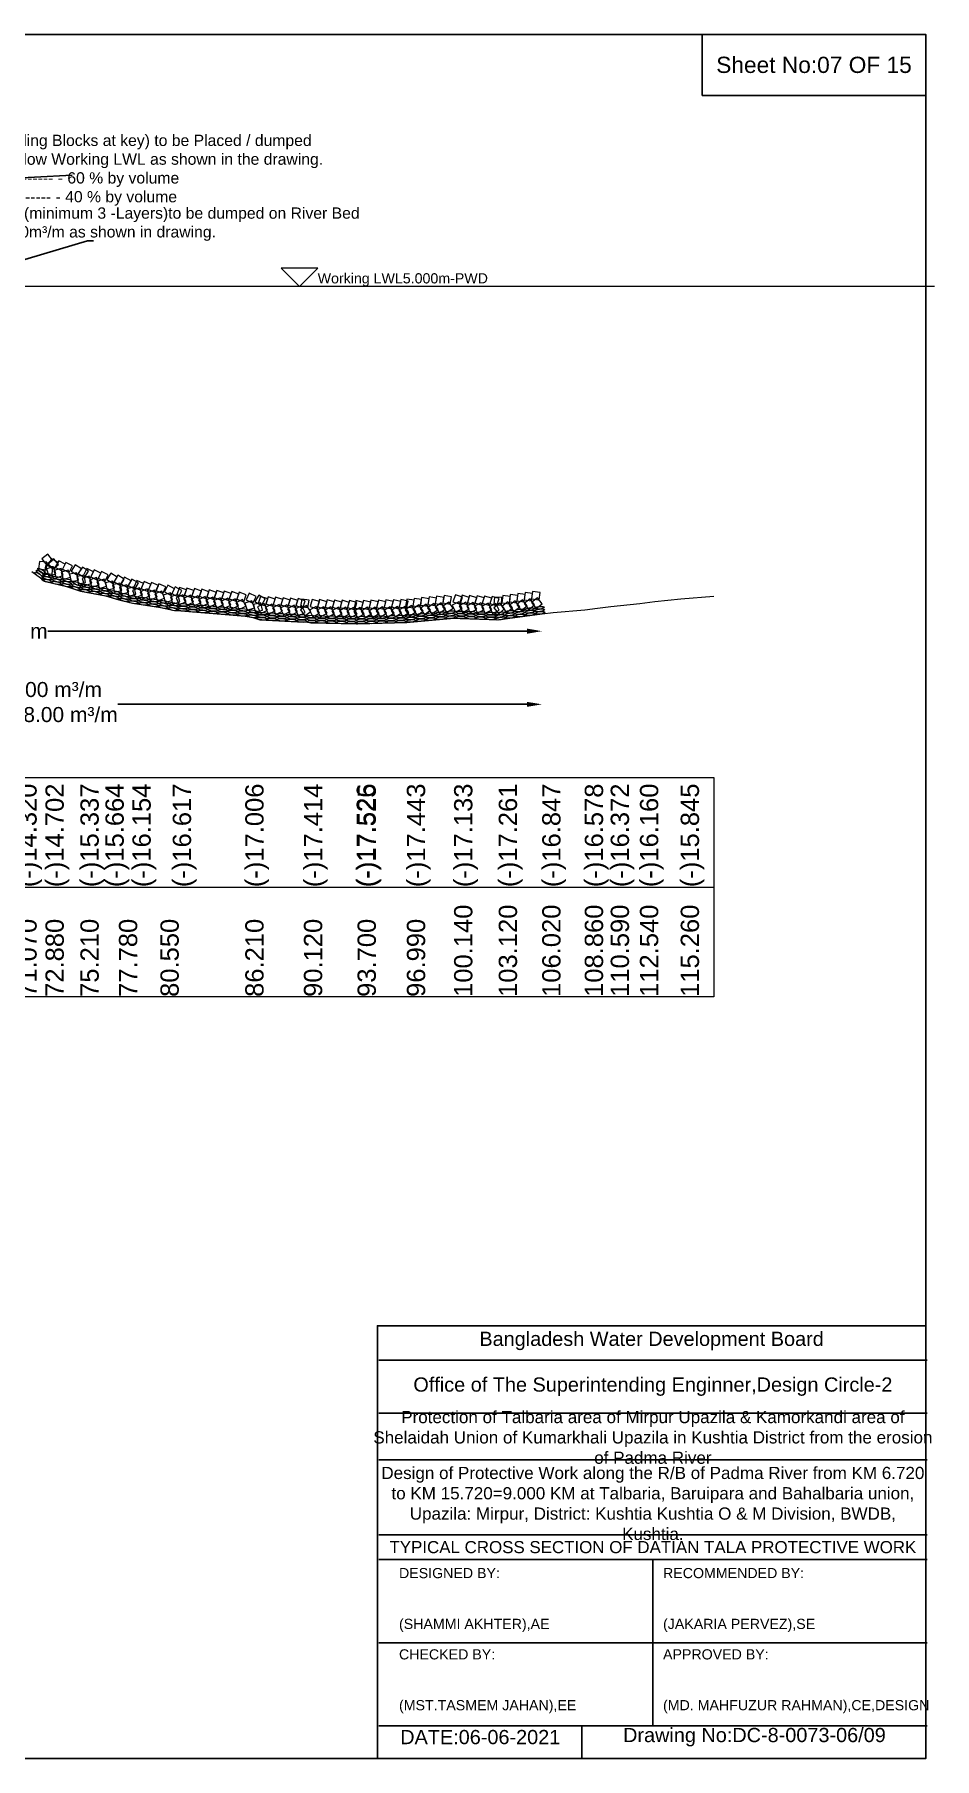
# Model space of a CAD drawing. Header units: inches. Extents: x -885 to 26362, y -28010 to 990.
# Drawn here: x 4501.7 to 4561.7, y -11628 to -11513.2 of the extents above; entities that cross this region are included whole.
import ezdxf

# ---------------------------------------------------------------- set-up
doc = ezdxf.new("R2010")
doc.units = ezdxf.units.IN
doc.header["$MEASUREMENT"] = 0
doc.header["$PDMODE"] = 3
for name, color, linetype, lineweight in [('Bed Level Divider', 7, 'Continuous', 9), ('Cross section Data Border', 7, 'Continuous', 9), ('Cross Section Labels', 7, 'Continuous', 9), ('Existing_Bed_Level for Xsection', 7, 'Continuous', 0), ('Long Section Labels', 7, 'Continuous', 9)]:
    doc.layers.add(name, color=color, linetype=linetype, lineweight=lineweight)
doc.styles.get("Standard").update_dxf_attribs({"font": 'arial.ttf'})
doc.dimstyles.new('Appron Lebeling Style', dxfattribs={"dimtxt": 50, "dimasz": 50, "dimexe": 0.18, "dimexo": 0.0625, "dimgap": 0.09, "dimtad": 0, "dimtih": 1, "dimtoh": 1, "dimdec": 4, "dimzin": 0, "dimdsep": 46, "dimtxsty": 'Standard', "dimcen": 0.09, "dimse1": 1, "dimse2": 1, "dimadec": 0, "dimazin": 0, "dimtfac": 1, "dimtdec": 4, "dimtofl": 0, "dimtmove": 0, "dimatfit": 3, "dimfxl": 1, "dimtolj": 1, "dimtzin": 0, "dimarcsym": 0})
doc.dimstyles.get("Standard").update_dxf_attribs({"dimtxt": 0.18, "dimasz": 0.18, "dimexe": 0.18, "dimexo": 0.0625, "dimgap": 0.09, "dimtad": 0, "dimtih": 1, "dimtoh": 1, "dimdec": 4, "dimzin": 0, "dimdsep": 46, "dimtxsty": 'Standard', "dimcen": 0.09, "dimadec": 0, "dimazin": 0, "dimtfac": 1, "dimtdec": 4, "dimtofl": 0, "dimtmove": 0, "dimatfit": 3, "dimfxl": 1, "dimtolj": 1, "dimtzin": 0, "dimarcsym": 0})

# ---------------------------------------------------------------- blocks, each defined once
blk = doc.blocks.new('*D9')
at = {"layer": 'Cross Section Labels', "color": 0, "lineweight": -2, "transparency": 16777216}
for p, q in [((4465.61, -11552.94), (4497.54, -11552.94)), ((4534.53, -11552.94), (4502.61, -11552.94))]:
    blk.add_line(p, q, dxfattribs=at)
at = {"layer": 'Cross Section Labels', "color": 0, "transparency": 16777216}
for points in [[(4465.61, -11552.77), (4465.61, -11553.11), (4464.61, -11552.94)], [(4534.53, -11552.77), (4534.53, -11553.11), (4535.53, -11552.94)]]:
    blk.add_solid(points, dxfattribs=at)
at = {"layer": 'Defpoints', "color": 0, "transparency": 16777216}
for p in [(4464.61, -11529.98), (4535.53, -11551.79), (4535.53, -11552.94)]:
    blk.add_point(p, dxfattribs=at)
at = {"layer": 'Cross Section Labels', "color": 0, "transparency": 16777216, "insert": (4500.07, -11552.94), "char_height": 1, "attachment_point": 5}
blk.add_mtext('\\A1;77.00 m', dxfattribs=at)
blk = doc.blocks.new('*D10')
at = {"layer": 'Cross Section Labels', "color": 0, "lineweight": -2, "transparency": 16777216}
for p, q in [((4465.61, -11557.81), (4492.87, -11557.81)), ((4534.53, -11557.81), (4507.27, -11557.81))]:
    blk.add_line(p, q, dxfattribs=at)
at = {"layer": 'Cross Section Labels', "color": 0, "transparency": 16777216}
for points in [[(4465.61, -11557.65), (4465.61, -11557.98), (4464.61, -11557.81)], [(4534.53, -11557.65), (4534.53, -11557.98), (4535.53, -11557.81)]]:
    blk.add_solid(points, dxfattribs=at)
at = {"layer": 'Defpoints', "color": 0, "transparency": 16777216}
for p in [(4464.61, -11529.98), (4535.53, -11551.79), (4535.53, -11557.81)]:
    blk.add_point(p, dxfattribs=at)
at = {"layer": 'Cross Section Labels', "color": 0, "transparency": 16777216, "insert": (4500.07, -11557.81), "char_height": 1, "attachment_point": 5}
blk.add_mtext('\\A1;Block @59.00 m³/m ^JGoo Bag @58.00 m³/m ', dxfattribs=at)

msp = doc.modelspace()

# ---------------------------------------------------------------- linework, layer by layer
for points in [[(4398.732641, -11513.206667), (4561.092641, -11513.206667), (4561.092641, -11628.011423), (4398.732641, -11628.011423)], [(4546.204766, -11513.206667), (4561.087766, -11513.206667), (4561.087766, -11517.265667), (4546.204766, -11517.265667)]]:
    msp.add_lwpolyline(points, close=True)
for points in [[(4524.561641, -11628.011423), (4524.561641, -11599.191182), (4561.092641, -11599.191182)], [(4524.648669, -11601.491282), (4561.179669, -11601.491282)], [(4524.648669, -11605.009082), (4561.179669, -11605.009082)], [(4524.648669, -11608.120982), (4561.179669, -11608.120982)], [(4524.648669, -11613.127082), (4561.179669, -11613.127082)], [(4524.648669, -11614.750682), (4561.179669, -11614.750682)], [(4542.914169, -11614.750682), (4542.914169, -11625.845282)], [(4524.648669, -11620.297982), (4561.179669, -11620.297982)], [(4524.648669, -11625.845282), (4561.179669, -11625.845282)], [(4538.178669, -11625.845282), (4538.178669, -11628.011423)]]:
    msp.add_lwpolyline(points)
at = {"layer": 'Bed Level Divider'}
msp.add_line((4546.985125, -11562.682987), (4546.985125, -11577.295387), dxfattribs=at)
at = {"layer": 'Cross section Data Border'}
for points in [[(4546.985125, -11577.295387), (4407.761101, -11577.295387), (4407.761101, -11562.682987), (4546.985125, -11562.682987)], [(4407.761101, -11569.989187), (4546.985125, -11569.989187)]]:
    msp.add_lwpolyline(points, dxfattribs=at)
at = {"layer": 'Cross Section Labels'}
msp.add_lwpolyline([(4519.365892, -11529.9864), (4520.583592, -11528.7687), (4518.148192, -11528.7687)], close=True, dxfattribs=at)
at = {"layer": 'Existing_Bed_Level for Xsection'}
for points in [[(4462.937199, -11529.975565), (4561.677204, -11529.975565)], [(4501.542616, -11548.968406), (4502.451264, -11549.636412), (4503.859169, -11549.965922), (4504.777802, -11550.270469), (4506.44532, -11550.596983), (4507.343982, -11550.851604), (4508.242645, -11551.086254), (4510.109866, -11551.36484), (4510.928648, -11551.548566), (4515.761456, -11551.936988), (4516.270698, -11552.03684), (4516.739999, -11552.17763), (4519.665645, -11552.344382), (4519.905289, -11552.319419), (4520.124962, -11552.37933), (4523.180415, -11552.456216), (4523.240325, -11552.455217), (4523.240325, -11552.455217), (4523.240325, -11552.455217), (4526.525436, -11552.373339), (4526.735124, -11552.340388), (4529.670756, -11552.0638), (4530.070161, -11552.092757), (4532.646327, -11552.191609), (4533.225465, -11552.088763), (4535.542018, -11551.778225), (4536.270933, -11551.701339), (4538.377798, -11551.509624), (4539.226535, -11551.412769), (4540.105227, -11551.303931), (4542.052329, -11551.092246), (4543.040858, -11550.973422), (4544.768287, -11550.777714), (4546.984988, -11550.61895)]]:
    msp.add_lwpolyline(points, dxfattribs=at)
at = {"layer": 'Long Section Labels'}
for points in [[(4502.915127, -11548.208666), (4502.603199, -11547.818848), (4502.213381, -11548.130777), (4502.52531, -11548.520595)], [(4503.28407, -11548.369821), (4502.844008, -11548.134019), (4502.608206, -11548.574082), (4503.048269, -11548.809884)], [(4503.317379, -11548.504387), (4503.00545, -11548.114569), (4502.615632, -11548.426498), (4502.927561, -11548.816316)], [(4502.544263, -11548.351516), (4502.048075, -11548.296242), (4501.992802, -11548.79243), (4502.48899, -11548.847704)], [(4502.946515, -11548.647237), (4502.450327, -11548.591964), (4502.395054, -11549.088151), (4502.891242, -11549.143425)], [(4502.999226, -11548.646967), (4502.52126, -11548.791211), (4502.665504, -11549.269177), (4503.14347, -11549.124933)], [(4503.485347, -11548.76074), (4503.007381, -11548.904984), (4503.151625, -11549.38295), (4503.629591, -11549.238706)], [(4503.770191, -11548.483594), (4503.330128, -11548.247792), (4503.094327, -11548.687855), (4503.534389, -11548.923657)], [(4503.971467, -11548.874513), (4503.493502, -11549.018757), (4503.637746, -11549.496723), (4504.115711, -11549.352479)], [(4504.256312, -11548.597367), (4503.816249, -11548.361565), (4503.580447, -11548.801628), (4504.02051, -11549.03743)], [(4504.544303, -11549.046211), (4504.055285, -11549.146807), (4504.155882, -11549.635824), (4504.644899, -11549.535228)], [(4504.852957, -11548.795854), (4504.435928, -11548.521365), (4504.161439, -11548.938394), (4504.578468, -11549.212883)], [(4505.018196, -11549.203317), (4504.529179, -11549.303913), (4504.629775, -11549.79293), (4505.118793, -11549.692334)], [(4505.326851, -11548.95296), (4504.909822, -11548.678471), (4504.635333, -11549.0955), (4505.052362, -11549.369989)], [(4505.369813, -11549.277538), (4504.897436, -11549.439147), (4505.059046, -11549.911524), (4505.531423, -11549.749914)], [(4505.644342, -11548.99017), (4505.195958, -11548.770603), (4504.976391, -11549.218987), (4505.424775, -11549.438554)], [(4506.134294, -11549.086107), (4505.685911, -11548.86654), (4505.466344, -11549.314923), (4505.914727, -11549.53449)], [(4506.624247, -11549.182044), (4506.175863, -11548.962477), (4505.956296, -11549.41086), (4506.40468, -11549.630427)], [(4507.221897, -11549.337798), (4506.793192, -11549.081928), (4506.537322, -11549.510632), (4506.966026, -11549.766503)], [(4507.702245, -11549.473897), (4507.273541, -11549.218026), (4507.01767, -11549.646731), (4507.446375, -11549.902602)], [(4508.156484, -11549.592918), (4507.722577, -11549.345971), (4507.47563, -11549.779877), (4507.909536, -11550.026825)], [(4505.859766, -11549.373475), (4505.387389, -11549.535084), (4505.548999, -11550.007461), (4506.021375, -11549.845851)], [(4506.349718, -11549.469411), (4505.877342, -11549.631021), (4506.038951, -11550.103398), (4506.511328, -11549.941788)], [(4506.924559, -11549.601496), (4506.440443, -11549.723515), (4506.562462, -11550.207632), (4507.046578, -11550.085612)], [(4507.404908, -11549.737595), (4506.920791, -11549.859614), (4507.04281, -11550.343731), (4507.526927, -11550.221711)], [(4507.864665, -11549.862711), (4507.383176, -11549.994719), (4507.515184, -11550.476208), (4507.996673, -11550.344199)], [(4508.347726, -11549.988843), (4507.866237, -11550.120852), (4507.998245, -11550.60234), (4508.479734, -11550.470332)], [(4508.639545, -11549.719051), (4508.205639, -11549.472104), (4507.958691, -11549.90601), (4508.392598, -11550.152957)], [(4508.722112, -11550.057657), (4508.25753, -11550.240472), (4508.440345, -11550.705054), (4508.904927, -11550.522238)], [(4508.983359, -11549.758163), (4508.525501, -11549.559106), (4508.326444, -11550.016964), (4508.784302, -11550.216021)], [(4509.215903, -11550.131329), (4508.751321, -11550.314145), (4508.934137, -11550.778726), (4509.398718, -11550.595911)], [(4509.47715, -11549.831836), (4509.019292, -11549.632779), (4508.820235, -11550.090637), (4509.278093, -11550.289694)], [(4509.709695, -11550.205002), (4509.245113, -11550.387817), (4509.427928, -11550.852399), (4509.89251, -11550.669584)], [(4509.970941, -11549.905508), (4509.513083, -11549.706452), (4509.314026, -11550.16431), (4509.771884, -11550.363366)], [(4510.203486, -11550.278675), (4509.738904, -11550.46149), (4509.921719, -11550.926071), (4510.386301, -11550.743256)], [(4510.464733, -11549.979181), (4510.006875, -11549.780124), (4509.807818, -11550.237982), (4510.265676, -11550.437039)], [(4510.770062, -11550.397663), (4510.293439, -11550.546284), (4510.44206, -11551.022907), (4510.918683, -11550.874286)], [(4511.052353, -11550.117916), (4510.610146, -11549.88616), (4510.37839, -11550.328367), (4510.820596, -11550.560123)], [(4511.539496, -11550.227227), (4511.09729, -11549.99547), (4510.865533, -11550.437677), (4511.30774, -11550.669433)], [(4511.844381, -11550.194824), (4511.374072, -11550.027293), (4511.206541, -11550.497603), (4511.67685, -11550.665133)], [(4512.342033, -11550.234821), (4511.871724, -11550.067291), (4511.704193, -11550.5376), (4512.174503, -11550.705131)], [(4512.839686, -11550.274818), (4512.369376, -11550.107288), (4512.201845, -11550.577597), (4512.672155, -11550.745128)], [(4513.337338, -11550.314816), (4512.867028, -11550.147285), (4512.699498, -11550.617595), (4513.169807, -11550.785125)], [(4513.83499, -11550.354813), (4513.364681, -11550.187282), (4513.19715, -11550.657592), (4513.66746, -11550.825123)], [(4514.332642, -11550.39481), (4513.862333, -11550.22728), (4513.694802, -11550.697589), (4514.165112, -11550.86512)], [(4514.830295, -11550.434808), (4514.359985, -11550.267277), (4514.192455, -11550.737586), (4514.662764, -11550.905117)], [(4515.327947, -11550.474805), (4514.857637, -11550.307274), (4514.690107, -11550.777584), (4515.160416, -11550.945114)], [(4515.825599, -11550.514802), (4515.35529, -11550.347271), (4515.187759, -11550.817581), (4515.658069, -11550.985112)], [(4516.477422, -11550.627325), (4516.029095, -11550.407641), (4515.809412, -11550.855968), (4516.257738, -11551.075652)], [(4533.910576, -11550.561404), (4533.41545, -11550.497305), (4533.351352, -11550.992431), (4533.846477, -11551.056529)], [(4534.405406, -11550.495071), (4533.910281, -11550.430973), (4533.846183, -11550.926098), (4534.341308, -11550.990196)], [(4534.900237, -11550.428738), (4534.405112, -11550.36464), (4534.341014, -11550.859765), (4534.836139, -11550.923863)], [(4535.395068, -11550.362405), (4534.899943, -11550.298307), (4534.835844, -11550.793432), (4535.33097, -11550.85753)], [(4511.257206, -11550.506973), (4510.780583, -11550.655594), (4510.929204, -11551.132217), (4511.405827, -11550.983596)], [(4511.604058, -11550.511354), (4511.152952, -11550.725271), (4511.366869, -11551.176378), (4511.817976, -11550.96246)], [(4512.10171, -11550.551351), (4511.650604, -11550.765268), (4511.864522, -11551.216375), (4512.315628, -11551.002457)], [(4512.599363, -11550.591348), (4512.148256, -11550.805266), (4512.362174, -11551.256372), (4512.81328, -11551.042455)], [(4513.097015, -11550.631346), (4512.645909, -11550.845263), (4512.859826, -11551.296369), (4513.310932, -11551.082452)], [(4513.594667, -11550.671343), (4513.143561, -11550.88526), (4513.357478, -11551.336367), (4513.808585, -11551.122449)], [(4514.092319, -11550.71134), (4513.641213, -11550.925258), (4513.855131, -11551.376364), (4514.306237, -11551.162446)], [(4514.589972, -11550.751337), (4514.138865, -11550.965255), (4514.352783, -11551.416361), (4514.803889, -11551.202444)], [(4515.087624, -11550.791335), (4514.636518, -11551.005252), (4514.850435, -11551.456358), (4515.301541, -11551.242441)], [(4515.585276, -11550.831332), (4515.13417, -11551.045249), (4515.348087, -11551.496356), (4515.799194, -11551.282438)], [(4516.202819, -11550.914621), (4515.7304, -11551.076108), (4515.891887, -11551.548527), (4516.364306, -11551.38704)], [(4516.792122, -11551.056861), (4516.306189, -11551.171431), (4516.420758, -11551.657364), (4516.906692, -11551.542795)], [(4517.093475, -11550.797762), (4516.668751, -11550.535337), (4516.406326, -11550.960061), (4516.83105, -11551.222486)], [(4517.025946, -11551.104196), (4516.579938, -11551.32855), (4516.804291, -11551.774558), (4517.250299, -11551.550204)], [(4517.25884, -11550.782162), (4516.784761, -11550.625617), (4516.628216, -11551.099696), (4517.102296, -11551.256241)], [(4517.524394, -11551.132606), (4517.078386, -11551.356959), (4517.302739, -11551.802967), (4517.748747, -11551.578614)], [(4517.757288, -11550.810571), (4517.283209, -11550.654027), (4517.126664, -11551.128106), (4517.600744, -11551.284651)], [(4518.022842, -11551.161016), (4517.576834, -11551.385369), (4517.801187, -11551.831377), (4518.247195, -11551.607024)], [(4518.255736, -11550.838981), (4517.781657, -11550.682437), (4517.625112, -11551.156516), (4518.099192, -11551.313061)], [(4518.52129, -11551.189426), (4518.075282, -11551.413779), (4518.299635, -11551.859787), (4518.745643, -11551.635434)], [(4518.754184, -11550.867391), (4518.280105, -11550.710846), (4518.12356, -11551.184926), (4518.59764, -11551.341471)], [(4519.019738, -11551.217836), (4518.57373, -11551.442189), (4518.798083, -11551.888197), (4519.244091, -11551.663844)], [(4519.252632, -11550.895801), (4518.778553, -11550.739256), (4518.622008, -11551.213336), (4519.096088, -11551.36988)], [(4519.518186, -11551.246245), (4519.072178, -11551.470599), (4519.296531, -11551.916607), (4519.742539, -11551.692253)], [(4519.75108, -11550.924211), (4519.277001, -11550.767666), (4519.120456, -11551.241745), (4519.594536, -11551.39829)], [(4519.839016, -11551.232447), (4519.434661, -11551.525286), (4519.727501, -11551.929641), (4520.131855, -11551.636802)], [(4520.017372, -11550.877291), (4519.52435, -11550.798634), (4519.445693, -11551.291656), (4519.938715, -11551.370313)], [(4520.47202, -11551.299773), (4520.033365, -11551.538183), (4520.271776, -11551.976838), (4520.71043, -11551.738427)], [(4520.694566, -11550.970501), (4520.215752, -11550.829098), (4520.074348, -11551.307911), (4520.553162, -11551.449315)], [(4520.971119, -11551.312332), (4520.532464, -11551.550742), (4520.770875, -11551.989397), (4521.209529, -11551.750986)], [(4521.193665, -11550.98306), (4520.714851, -11550.841657), (4520.573447, -11551.32047), (4521.052261, -11551.461874)], [(4521.470218, -11551.324891), (4521.031563, -11551.563301), (4521.269974, -11552.001956), (4521.708629, -11551.763545)], [(4521.692764, -11550.995619), (4521.21395, -11550.854216), (4521.072546, -11551.333029), (4521.55136, -11551.474433)], [(4521.969317, -11551.33745), (4521.530662, -11551.57586), (4521.769073, -11552.014515), (4522.207728, -11551.776104)], [(4522.191863, -11551.008178), (4521.713049, -11550.866775), (4521.571645, -11551.345588), (4522.050459, -11551.486992)], [(4522.468416, -11551.350009), (4522.029761, -11551.588419), (4522.268172, -11552.027074), (4522.706827, -11551.788663)], [(4522.690962, -11551.020737), (4522.212148, -11550.879334), (4522.070744, -11551.358147), (4522.549558, -11551.499551)], [(4522.967515, -11551.362568), (4522.52886, -11551.600978), (4522.767271, -11552.039633), (4523.205926, -11551.801222)], [(4523.190061, -11551.033296), (4522.711247, -11550.891893), (4522.569843, -11551.370706), (4523.048657, -11551.51211)], [(4523.411556, -11551.362672), (4522.985385, -11551.622741), (4523.245454, -11552.048912), (4523.671625, -11551.788843)], [(4523.617341, -11551.022674), (4523.132049, -11550.905415), (4523.01479, -11551.390707), (4523.500082, -11551.507965)], [(4523.910658, -11551.350232), (4523.484487, -11551.610301), (4523.744556, -11552.036472), (4524.170727, -11551.776403)], [(4524.116443, -11551.010234), (4523.631151, -11550.892975), (4523.513892, -11551.378267), (4523.999184, -11551.495526)], [(4524.40976, -11551.337793), (4523.983589, -11551.597862), (4524.243658, -11552.024033), (4524.669829, -11551.763964)], [(4524.615545, -11550.997794), (4524.130253, -11550.880536), (4524.012994, -11551.365827), (4524.498286, -11551.483086)], [(4524.908862, -11551.325353), (4524.482691, -11551.585422), (4524.74276, -11552.011593), (4525.168931, -11551.751524)], [(4525.114647, -11550.985355), (4524.629355, -11550.868096), (4524.512096, -11551.353388), (4524.997388, -11551.470646)], [(4525.407964, -11551.312914), (4524.981793, -11551.572983), (4525.241862, -11551.999154), (4525.668033, -11551.739085)], [(4525.613749, -11550.972915), (4525.128457, -11550.855656), (4525.011198, -11551.340948), (4525.49649, -11551.458207)], [(4525.907066, -11551.300474), (4525.480895, -11551.560543), (4525.740964, -11551.986714), (4526.167135, -11551.726645)], [(4526.112851, -11550.960475), (4525.627559, -11550.843217), (4525.5103, -11551.328508), (4525.995592, -11551.445767)], [(4526.406168, -11551.288034), (4525.979997, -11551.548103), (4526.240066, -11551.974274), (4526.666237, -11551.714205)], [(4526.611953, -11550.948036), (4526.126661, -11550.830777), (4526.009402, -11551.316069), (4526.494694, -11551.433327)], [(4526.826202, -11551.23901), (4526.418982, -11551.527851), (4526.707823, -11551.935071), (4527.115043, -11551.64623)], [(4527.008048, -11550.885629), (4526.515825, -11550.802118), (4526.432314, -11551.294341), (4526.924537, -11551.377852)], [(4527.323258, -11551.192179), (4526.916038, -11551.48102), (4527.204879, -11551.88824), (4527.612099, -11551.599399)], [(4527.505104, -11550.838797), (4527.012881, -11550.755287), (4526.92937, -11551.24751), (4527.421593, -11551.33102)], [(4527.820313, -11551.145347), (4527.413093, -11551.434188), (4527.701935, -11551.841409), (4528.109155, -11551.552567)], [(4528.002159, -11550.791966), (4527.509936, -11550.708455), (4527.426426, -11551.200678), (4527.918649, -11551.284189)], [(4528.317369, -11551.098516), (4527.910149, -11551.387357), (4528.19899, -11551.794577), (4528.60621, -11551.505736)], [(4528.499215, -11550.745134), (4528.006992, -11550.661624), (4527.923481, -11551.153847), (4528.415705, -11551.237357)], [(4528.814425, -11551.051684), (4528.407205, -11551.340525), (4528.696046, -11551.747746), (4529.103266, -11551.458904)], [(4528.996271, -11550.698303), (4528.504048, -11550.614792), (4528.420537, -11551.107015), (4528.91276, -11551.190526)], [(4529.311481, -11551.004853), (4528.90426, -11551.293694), (4529.193102, -11551.700914), (4529.600322, -11551.412073)], [(4529.493326, -11550.651472), (4529.001103, -11550.567961), (4528.917593, -11551.060184), (4529.409816, -11551.143695)], [(4529.991663, -11550.99623), (4529.542244, -11551.213671), (4529.759685, -11551.663089), (4530.209104, -11551.445648)], [(4530.229501, -11550.677829), (4529.757895, -11550.513984), (4529.59405, -11550.98559), (4530.065656, -11551.149435)], [(4530.452897, -11551.018689), (4530.011135, -11551.251291), (4530.243737, -11551.693053), (4530.685499, -11551.460452)], [(4530.679768, -11550.692383), (4530.202862, -11550.544674), (4530.055153, -11551.02158), (4530.532059, -11551.169289)], [(4530.951787, -11551.037833), (4530.510025, -11551.270434), (4530.742626, -11551.712197), (4531.184389, -11551.479595)], [(4531.178658, -11550.711526), (4530.701752, -11550.563817), (4530.554043, -11551.040723), (4531.030949, -11551.188432)], [(4531.450677, -11551.056976), (4531.008915, -11551.289578), (4531.241516, -11551.73134), (4531.683279, -11551.498738)], [(4531.677548, -11550.73067), (4531.200641, -11550.582961), (4531.052932, -11551.059867), (4531.529839, -11551.207576)], [(4531.949567, -11551.076119), (4531.507804, -11551.308721), (4531.740406, -11551.750484), (4532.182168, -11551.517882)], [(4532.176437, -11550.749813), (4531.699531, -11550.602104), (4531.551822, -11551.07901), (4532.028728, -11551.226719)], [(4532.448457, -11551.095263), (4532.006694, -11551.327865), (4532.239296, -11551.769627), (4532.681058, -11551.537025)], [(4532.675327, -11550.768957), (4532.198421, -11550.621247), (4532.050712, -11551.098154), (4532.527618, -11551.245863)], [(4532.861433, -11550.708284), (4532.364031, -11550.665278), (4532.321026, -11551.16268), (4532.818427, -11551.205685)], [(4532.709074, -11551.075344), (4532.326821, -11551.396498), (4532.647975, -11551.778751), (4533.030228, -11551.457597)], [(4533.24793, -11550.987993), (4532.852378, -11551.292617), (4533.157002, -11551.688169), (4533.552554, -11551.383545)], [(4533.415745, -11550.627737), (4532.92062, -11550.563638), (4532.856521, -11551.058764), (4533.351646, -11551.122862)], [(4533.74276, -11550.92166), (4533.347208, -11551.226284), (4533.651833, -11551.621836), (4534.047385, -11551.317212)], [(4534.237591, -11550.855327), (4533.842039, -11551.159951), (4534.146664, -11551.555503), (4534.542216, -11551.250879)], [(4534.732422, -11550.788994), (4534.33687, -11551.093618), (4534.641495, -11551.48917), (4535.037047, -11551.184546)], [(4535.227253, -11550.722661), (4534.831701, -11551.027286), (4535.136325, -11551.422838), (4535.531877, -11551.118213)]]:
    msp.add_lwpolyline(points, close=True, dxfattribs=at)
for centre, major_axis in [((4502.015085, -11549.222182), (0.267739, -0.196832)), ((4502.11563, -11549.085417), (0.267739, -0.196832)), ((4502.216175, -11548.948651), (0.267739, -0.196832)), ((4502.568507, -11549.414194), (0.323562, -0.075727)), ((4502.60719, -11549.248913), (0.323562, -0.075727)), ((4503.254314, -11549.400367), (0.323562, -0.075727)), ((4502.529824, -11549.579475), (0.323562, -0.075727)), ((4503.176948, -11549.730929), (0.323562, -0.075727)), ((4503.215631, -11549.565648), (0.323562, -0.075727)), ((4503.824072, -11549.882384), (0.323562, -0.075727)), ((4503.862755, -11549.717103), (0.323562, -0.075727)), ((4503.901438, -11549.551822), (0.323562, -0.075727)), ((4504.463659, -11550.088737), (0.315424, -0.10457)), ((4504.517075, -11549.927613), (0.315424, -0.10457)), ((4504.570491, -11549.76649), (0.315424, -0.10457)), ((4505.09393, -11550.257732), (0.326113, -0.063856)), ((4505.126548, -11550.091148), (0.326113, -0.063856)), ((4505.159167, -11549.924565), (0.326113, -0.063856)), ((4505.746155, -11550.385444), (0.326113, -0.063856)), ((4505.778773, -11550.21886), (0.326113, -0.063856)), ((4505.811392, -11550.052276), (0.326113, -0.063856)), ((4506.39838, -11550.513155), (0.326113, -0.063856)), ((4506.430998, -11550.346571), (0.326113, -0.063856)), ((4506.463617, -11550.179987), (0.326113, -0.063856)), ((4507.092163, -11550.527448), (0.31972, -0.090587)), ((4507.138437, -11550.364129), (0.31972, -0.090587)), ((4507.771202, -11550.536399), (0.321526, -0.083954)), ((4507.04589, -11550.690766), (0.31972, -0.090587)), ((4507.685432, -11550.86488), (0.321526, -0.083954)), ((4507.728317, -11550.70064), (0.321526, -0.083954)), ((4508.320992, -11551.023986), (0.328668, -0.049036)), ((4508.346041, -11550.856097), (0.328668, -0.049036)), ((4508.371089, -11550.688208), (0.328668, -0.049036)), ((4508.978327, -11551.122059), (0.328668, -0.049036)), ((4509.003376, -11550.95417), (0.328668, -0.049036)), ((4509.028424, -11550.786281), (0.328668, -0.049036)), ((4509.635662, -11551.220132), (0.328668, -0.049036)), ((4509.660711, -11551.052243), (0.328668, -0.049036)), ((4509.68576, -11550.884354), (0.328668, -0.049036)), ((4510.296761, -11551.331638), (0.324243, -0.072757)), ((4510.333926, -11551.166009), (0.324243, -0.072757)), ((4510.371092, -11551.00038), (0.324243, -0.072757)), ((4510.945246, -11551.477152), (0.324243, -0.072757)), ((4510.982412, -11551.311523), (0.324243, -0.072757)), ((4511.019577, -11551.145894), (0.324243, -0.072757)), ((4511.595892, -11551.528911), (0.331237, -0.026622)), ((4511.609491, -11551.35971), (0.331237, -0.026622)), ((4511.62309, -11551.190508), (0.331237, -0.026622)), ((4512.258366, -11551.582156), (0.331237, -0.026622)), ((4512.271966, -11551.412954), (0.331237, -0.026622)), ((4512.285565, -11551.243752), (0.331237, -0.026622)), ((4512.920841, -11551.6354), (0.331237, -0.026622)), ((4512.93444, -11551.466198), (0.331237, -0.026622)), ((4512.948039, -11551.296996), (0.331237, -0.026622)), ((4513.583316, -11551.688644), (0.331237, -0.026622)), ((4513.596915, -11551.519443), (0.331237, -0.026622)), ((4513.610514, -11551.350241), (0.331237, -0.026622)), ((4514.245791, -11551.741889), (0.331237, -0.026622)), ((4514.25939, -11551.572687), (0.331237, -0.026622)), ((4514.272989, -11551.403485), (0.331237, -0.026622)), ((4514.921864, -11551.625931), (0.331237, -0.026622)), ((4514.935463, -11551.45673), (0.331237, -0.026622)), ((4515.584339, -11551.679176), (0.331237, -0.026622)), ((4515.597938, -11551.509974), (0.331237, -0.026622)), ((4516.300855, -11551.622152), (0.326096, -0.06394)), ((4528.757584, -11551.735477), (0.33084, 0.031171)), ((4529.419265, -11551.673135), (0.33084, 0.031171)), ((4530.13793, -11551.682547), (0.332061, -0.012742)), ((4530.802053, -11551.70803), (0.332061, -0.012742)), ((4531.466175, -11551.733514), (0.332061, -0.012742)), ((4532.702013, -11551.762612), (0.327186, 0.058104)), ((4533.375565, -11551.652371), (0.329359, 0.044151)), ((4534.034284, -11551.564069), (0.329359, 0.044151)), ((4534.056837, -11551.732311), (0.329359, 0.044151)), ((4534.693002, -11551.475766), (0.329359, 0.044151)), ((4534.715556, -11551.644009), (0.329359, 0.044151)), ((4535.351721, -11551.387464), (0.329359, 0.044151)), ((4535.374274, -11551.555706), (0.329359, 0.044151)), ((4535.396828, -11551.723949), (0.329359, 0.044151)), ((4514.908265, -11551.795133), (0.331237, -0.026622)), ((4515.57074, -11551.848377), (0.331237, -0.026622)), ((4516.235531, -11551.955303), (0.326096, -0.06394)), ((4516.268193, -11551.788728), (0.326096, -0.06394)), ((4516.866796, -11552.111714), (0.331767, -0.01891)), ((4516.876455, -11551.942241), (0.331767, -0.01891)), ((4516.886115, -11551.772769), (0.331767, -0.01891)), ((4517.53033, -11552.149533), (0.331767, -0.01891)), ((4517.539989, -11551.98006), (0.331767, -0.01891)), ((4517.549649, -11551.810588), (0.331767, -0.01891)), ((4518.193864, -11552.187352), (0.331767, -0.01891)), ((4518.203523, -11552.01788), (0.331767, -0.01891)), ((4518.213183, -11551.848407), (0.331767, -0.01891)), ((4518.857398, -11552.225171), (0.331767, -0.01891)), ((4518.867057, -11552.055699), (0.331767, -0.01891)), ((4518.876717, -11551.886226), (0.331767, -0.01891)), ((4519.520932, -11552.26299), (0.331767, -0.01891)), ((4519.530591, -11552.093518), (0.331767, -0.01891)), ((4519.540251, -11551.924046), (0.331767, -0.01891)), ((4520.173271, -11552.307517), (0.3322, -0.008359)), ((4520.177541, -11552.137824), (0.3322, -0.008359)), ((4520.181811, -11551.96813), (0.3322, -0.008359)), ((4520.837672, -11552.324236), (0.3322, -0.008359)), ((4520.841942, -11552.154542), (0.3322, -0.008359)), ((4520.846212, -11551.984849), (0.3322, -0.008359)), ((4521.502072, -11552.340954), (0.3322, -0.008359)), ((4521.506342, -11552.171261), (0.3322, -0.008359)), ((4521.510612, -11552.001567), (0.3322, -0.008359)), ((4522.166473, -11552.357673), (0.3322, -0.008359)), ((4522.170743, -11552.187979), (0.3322, -0.008359)), ((4522.175013, -11552.018286), (0.3322, -0.008359)), ((4522.830874, -11552.374392), (0.3322, -0.008359)), ((4522.835144, -11552.204698), (0.3322, -0.008359)), ((4522.839414, -11552.035004), (0.3322, -0.008359)), ((4523.482578, -11552.036558), (0.332202, 0.00828)), ((4523.486807, -11552.206253), (0.332202, 0.00828)), ((4523.491037, -11552.375947), (0.332202, 0.00828)), ((4524.146982, -11552.019998), (0.332202, 0.00828)), ((4524.151212, -11552.189693), (0.332202, 0.00828)), ((4524.155441, -11552.359388), (0.332202, 0.00828)), ((4524.811387, -11552.003439), (0.332202, 0.00828)), ((4524.815616, -11552.173133), (0.332202, 0.00828)), ((4524.819846, -11552.342828), (0.332202, 0.00828)), ((4525.475791, -11551.986879), (0.332202, 0.00828)), ((4525.480021, -11552.156574), (0.332202, 0.00828)), ((4525.48425, -11552.326269), (0.332202, 0.00828)), ((4526.140196, -11551.97032), (0.332202, 0.00828)), ((4526.144425, -11552.140014), (0.332202, 0.00828)), ((4526.148655, -11552.309709), (0.332202, 0.00828)), ((4526.772543, -11551.922503), (0.33084, 0.031171)), ((4526.788465, -11552.091502), (0.33084, 0.031171)), ((4526.804388, -11552.260501), (0.33084, 0.031171)), ((4527.434223, -11551.860161), (0.33084, 0.031171)), ((4527.450146, -11552.02916), (0.33084, 0.031171)), ((4527.466069, -11552.198159), (0.33084, 0.031171)), ((4528.095904, -11551.797819), (0.33084, 0.031171)), ((4528.111827, -11551.966818), (0.33084, 0.031171)), ((4528.127749, -11552.135817), (0.33084, 0.031171)), ((4528.773507, -11551.904476), (0.33084, 0.031171)), ((4528.78943, -11552.073475), (0.33084, 0.031171)), ((4529.435188, -11551.842134), (0.33084, 0.031171)), ((4529.45111, -11552.011133), (0.33084, 0.031171)), ((4530.124913, -11552.021792), (0.332061, -0.012742)), ((4530.131422, -11551.852169), (0.332061, -0.012742)), ((4530.789035, -11552.047275), (0.332061, -0.012742)), ((4530.795544, -11551.877653), (0.332061, -0.012742)), ((4531.453157, -11552.072759), (0.332061, -0.012742)), ((4531.459666, -11551.903137), (0.332061, -0.012742)), ((4532.117279, -11552.098243), (0.332061, -0.012742)), ((4532.123788, -11551.92862), (0.332061, -0.012742)), ((4532.130297, -11551.758998), (0.332061, -0.012742)), ((4532.731693, -11551.929745), (0.327186, 0.058104)), ((4532.761374, -11552.096877), (0.327186, 0.058104)), ((4533.398118, -11551.820613), (0.329359, 0.044151)), ((4533.420671, -11551.988856), (0.329359, 0.044151)), ((4534.07939, -11551.900554), (0.329359, 0.044151)), ((4534.738109, -11551.812251), (0.329359, 0.044151))]:
    msp.add_ellipse(centre, major_axis=major_axis, ratio=0.255, dxfattribs=at)

# ---------------------------------------------------------------- texts
at = {"attachment_point": 5}
for s, insert, char_height in [('Sheet No:07 OF 15', (4553.646266, -11515.236167), 1.0824), ('Bangladesh Water Development Board', (4542.827141, -11600.205932), 0.9471), ('Office of The Superintending Enginner,Design Circle-2', (4542.914169, -11603.250182), 0.9471)]:
    msp.add_mtext(s, dxfattribs=dict(at, insert=insert, char_height=char_height))
for s, insert, char_height, width, attachment_point in [('Protection of Talbaria area of Mirpur Upazila & Kamorkandi area of Shelaidah Union of Kumarkhali Upazila in Kushtia District from the erosion of Padma River', (4542.914169, -11606.632682), 0.8118, 37.884, 5), ('Design of Protective Work along the R/B of Padma River from KM 6.720 to KM 15.720=9.000 KM at Talbaria, Baruipara and Bahalbaria union, Upazila: Mirpur, District: Kushtia Kushtia O & M Division, BWDB, Kushtia.', (4542.914169, -11611.029932), 0.8118, 36.531, 5), ('TYPICAL CROSS SECTION OF DATIAN TALA PROTECTIVE WORK', (4542.914169, -11613.938882), 0.80607077, 37.884, 5), ('DESIGNED BY:^J^J^J(SHAMMI AKHTER),AE', (4526.001669, -11617.456682), 0.6765, 18.942, 4), ('RECOMMENDED BY:^J^J^J(JAKARIA PERVEZ),SE', (4543.590669, -11617.456682), 0.6765, 18.942, 4), ('CHECKED BY:^J^J^J(MST.TASMEM JAHAN),EE', (4526.001669, -11622.868682), 0.6765, 18.942, 4), ('APPROVED BY:^J^J^J(MD. MAHFUZUR RAHMAN),CE,DESIGN', (4543.590669, -11622.868682), 0.6765, 18.942, 4), ('DATE:06-06-2021', (4531.413669, -11626.589432), 0.9471, 18.942, 5), ('Drawing No:DC-8-0073-06/09', (4549.679169, -11626.589432), 0.9471, 29.766, 5)]:
    msp.add_mtext(s, dxfattribs=dict(insert=insert, char_height=char_height, width=width, attachment_point=attachment_point))
at = {"layer": 'Cross Section Labels'}
for s, insert, char_height, attachment_point in [('Assorted 2 Layers C.C Blocks(excluding Blocks at key) to be Placed / dumped^J@59.00 m³/m (excluding void) at or below Working LWL as shown in the drawing.^J500 x 500 x 500-------- - 60 % by volume^J400x 400 x 400-------- - 40 % by volume', (4502.0448, -11524.6079), 0.75, 8), ('250Kg Sand Filled Geo-bag(minimum 3 -Layers)to be dumped on River Bed^J@58.00m³/m as shown in drawing.', (4505.735517, -11526.950166), 0.75, 8), ('Working LWL5.000m-PWD', (4520.583592, -11529.9864), 0.6765, 7)]:
    msp.add_mtext(s, dxfattribs=dict(at, insert=insert, char_height=char_height, attachment_point=attachment_point))
at = {"layer": 'Long Section Labels', "char_height": 1.2177, "attachment_point": 1, "rotation": 90}
for s, insert in [('(-)14.320', (4500.644091, -11569.989187)), ('(-)14.702', (4502.451401, -11569.989187)), ('(-)15.337', (4504.777938, -11569.989187)), ('(-)15.664', (4506.445457, -11569.989187)), ('(-)16.154', (4508.242782, -11569.989187)), ('(-)16.617', (4510.928785, -11569.989187)), ('(-)17.006', (4515.761592, -11569.989187)), ('(-)17.414', (4519.665782, -11569.989187)), ('(-)17.526', (4523.180552, -11569.989187)), ('(-)17.525', (4523.240462, -11569.989187)), ('(-)17.525', (4523.240462, -11569.989187)), ('(-)17.525', (4523.240462, -11569.989187)), ('(-)17.443', (4526.525573, -11569.989187)), ('(-)17.133', (4529.670893, -11569.989187)), ('(-)17.261', (4532.646464, -11569.989187)), ('(-)16.847', (4535.542155, -11569.989187)), ('(-)16.578', (4538.377935, -11569.989187)), ('(-)16.372', (4540.105364, -11569.989187)), ('(-)16.160', (4542.052466, -11569.989187)), ('(-)15.845', (4544.768424, -11569.989187)), ('71.070', (4500.644091, -11577.295387)), ('72.880', (4502.451401, -11577.295387)), ('75.210', (4504.777938, -11577.295387)), ('77.780', (4507.344119, -11577.295387)), ('80.550', (4510.110003, -11577.295387)), ('86.210', (4515.761592, -11577.295387)), ('90.120', (4519.665782, -11577.295387)), ('93.700', (4523.240462, -11577.295387)), ('93.700', (4523.240462, -11577.295387)), ('93.700', (4523.240462, -11577.295387)), ('96.990', (4526.525573, -11577.295387)), ('100.140', (4529.670893, -11577.295387)), ('103.120', (4532.646464, -11577.295387)), ('106.020', (4535.542155, -11577.295387)), ('108.860', (4538.377935, -11577.295387)), ('110.590', (4540.105364, -11577.295387)), ('112.540', (4542.052466, -11577.295387)), ('115.260', (4544.768424, -11577.295387))]:
    msp.add_mtext(s, dxfattribs=dict(at, insert=insert))

# ---------------------------------------------------------------- dimensions: what is measured, and where the dimension line sits
at = {"layer": 'Cross Section Labels'}
for base, text, picture, middle in [((4535.53003, -11552.941387), '77.00 m', '*D9', (4500.0725, -11552.941387)), ((4535.53003, -11557.812187), 'Block @59.00 m³/m ^JGoo Bag @58.00 m³/m ', '*D10', (4500.0725, -11557.812187))]:
    dim = msp.add_linear_dim(base=base, p1=(4464.61497, -11529.975565), p2=(4535.53003, -11551.791726), text=text, dimstyle='Appron Lebeling Style', override={"dimtxt": 1, "dimasz": 1}, dxfattribs=at)
    dim.commit()
    dim.dimension.update_dxf_attribs({"geometry": picture, "text_midpoint": middle})

# ---------------------------------------------------------------- leaders
msp.add_leader([(4482.009356, -11538.309461), (4482.326311, -11523.78031), (4504.222163, -11522.575498)], dimstyle='Standard', override={"dimasz": 0.4}, dxfattribs=at)
at = {"layer": 'Cross Section Labels', "annotation_type": 0, "has_hookline": 1, "hookline_direction": 0, "text_width": 35.18605}
msp.add_leader([(4498.430534, -11547.959513), (4498.430534, -11528.977051), (4505.245517, -11526.950166), (4505.645517, -11526.950166)], dimstyle='Standard', override={"dimasz": 0.4}, dxfattribs=at)

doc.saveas('drawing.dxf')
